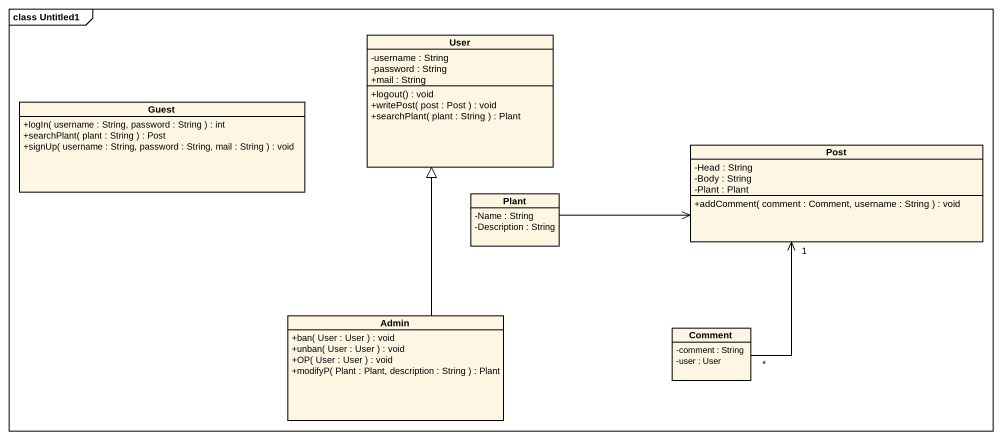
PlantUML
@startuml
mainframe class Untitled1
hide circle
hide empty members
skinparam classAttributeIconSize 0
class User {
  -username : String
  -password : String
  +mail : String
  +logout() : void
  +writePost( post : Post ) : void
  +searchPlant( plant : String ) : Plant
}
class Guest {
  +logIn( username : String, password : String ) : int
  +searchPlant( plant : String ) : Post
  +signUp( username : String, password : String, mail : String ) : void
}
class Post {
  -Head : String
  -Body : String
  -Plant : Plant
  +addComment( comment : Comment, username : String ) : void
}
class Plant {
  -Name : String
  -Description : String
}
class Admin {
  +ban( User : User ) : void
  +unban( User : User ) : void
  +OP( User : User ) : void
  +modifyP( Plant : Plant, description : String ) : Plant
}
class Comment {
  -comment : String
  -user : User
}
Plant -right-> Post
Admin -up-|> User
Comment "*" -up-> "1" Post
@enduml
